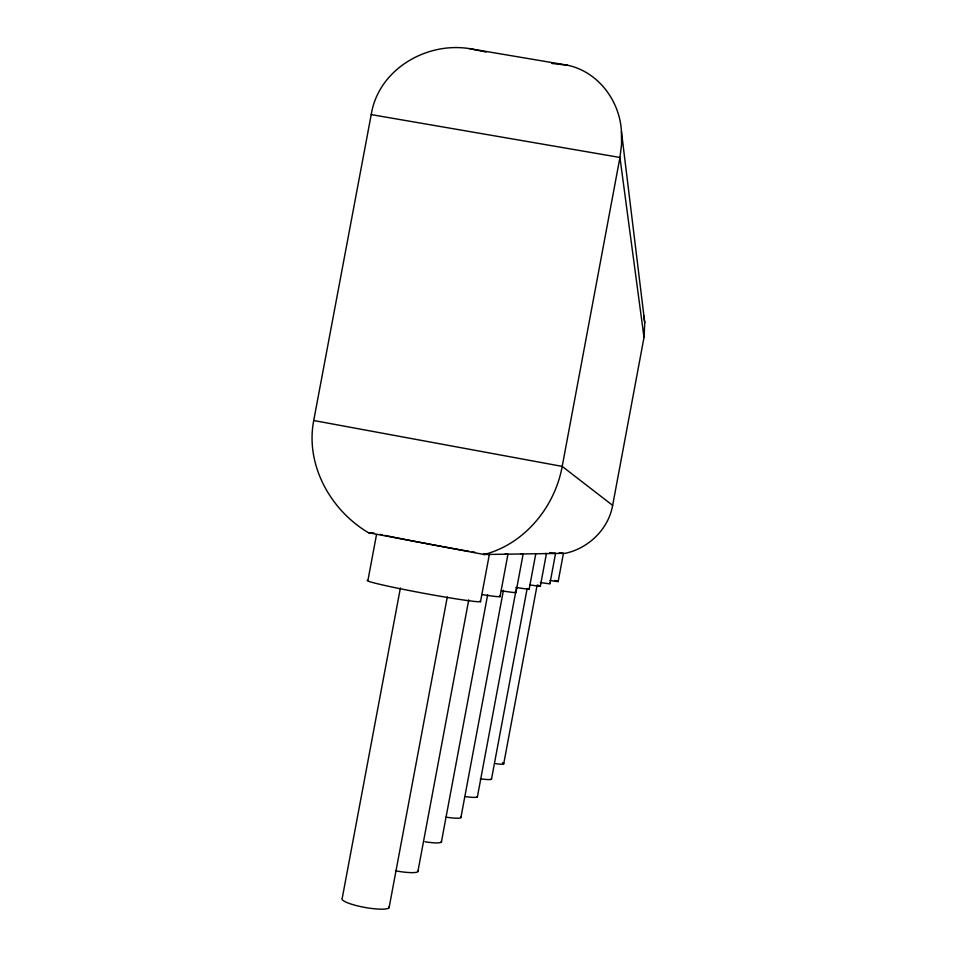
<?xml version="1.0" encoding="UTF-8"?>
<svg xmlns="http://www.w3.org/2000/svg" width="957" height="957" viewBox="0 0 957 957"><rect width="100%" height="100%" fill="white"/><g stroke="black" fill="none" stroke-linecap="round" stroke-linejoin="round"><path stroke-width="1.44" d="M644.013 337.378L644.755 322.736L621.452 131.623C619.885 100.904 598.173 71.655 567.429 65.196L469.54 48.64C426.188 41.618 378.362 69.598 371.22 114.601L313.717 420.518C305.163 464.839 330.5 510.272 368.421 532.69L484.146 554.51L565.204 553.337C588.555 548.337 608.461 529.125 612.647 505.38L644.013 337.378L619.945 157.462L621.56 144.399L621.452 131.623M558.17 581.545L563.434 553.361L559.283 552.727M376.508 534.64L367.943 580.301A57.659 2.249 10.5 0 0 424.812 593.484A57.659 2.249 10.5 0 0 479.9 601.032M400.397 588.005L342.235 898.216A24.045 4.474 10.3 0 0 365.287 907.511A24.045 4.474 10.3 0 0 389.104 906.554M389.08 907.738L447.29 596.941M417.886 871.576L468.751 599.848M480.498 601.738L489.35 554.438M441.38 842.1L487.663 594.74M500.021 596.666L507.964 554.163A51.786 0.778 10.6 0 1 505.2 553.852M460.903 817.589L503.43 590.278M477.387 796.894L516.505 587.73M515.943 592.527L523.156 553.947A47.013 0.646 10.6 0 1 520.728 553.66M491.491 779.189L527.151 588.507M529.173 589.081L535.776 553.756M503.705 763.877L537.116 585.146M540.346 586.174L546.435 553.601L545.705 553.349M549.904 583.698L555.55 553.469L554.833 553.23M484.146 554.51C524.735 543.983 554.821 506.935 562.202 466.394L619.945 157.462L371.22 114.601M551.842 63.461L567.429 65.196M368.421 532.69L373.996 533.037M555.55 553.469L549.653 552.572M469.54 48.64L486.132 52.025M313.717 420.518L562.202 466.394L612.647 505.38M643.69 315.32L644.755 322.736M488.692 554.055A57.647 0.969 10.6 0 1 483.799 553.744M475.186 552.368A57.647 0.969 10.6 0 1 472.172 551.854M468.966 551.304A57.647 0.969 10.6 0 1 384.989 535.406M382.489 534.855A57.647 0.969 10.6 0 1 380.408 534.389M477.232 796.296A16.556 2.129 10.6 0 1 465.234 796.547M491.312 778.675A15.36 1.83 10.7 0 1 480.306 778.747M502.389 762.801A14.331 1.591 10.7 0 1 495.666 763.71M537.738 585.229A39.704 1.065 10.6 0 1 529.999 584.918M549.21 583.327A36.845 0.921 10.6 0 1 540.406 582.502M557.5 581.21A34.368 0.801 10.6 0 1 550 580.504M554.582 580.456A34.368 0.801 10.6 0 1 556.771 580.995M499.363 596.067A51.798 1.818 10.6 0 1 481.909 594.56M417.826 870.607A21.604 3.613 10.4 0 1 395.408 870.786M441.273 841.287A19.607 2.979 10.5 0 1 425.004 841.789M515.249 592A47.025 1.495 10.6 0 1 501.289 590.792M528.479 588.627A43.053 1.256 10.6 0 1 515.943 587.454M460.76 816.895A17.956 2.5 10.6 0 1 446.07 817.122"/></g></svg>
